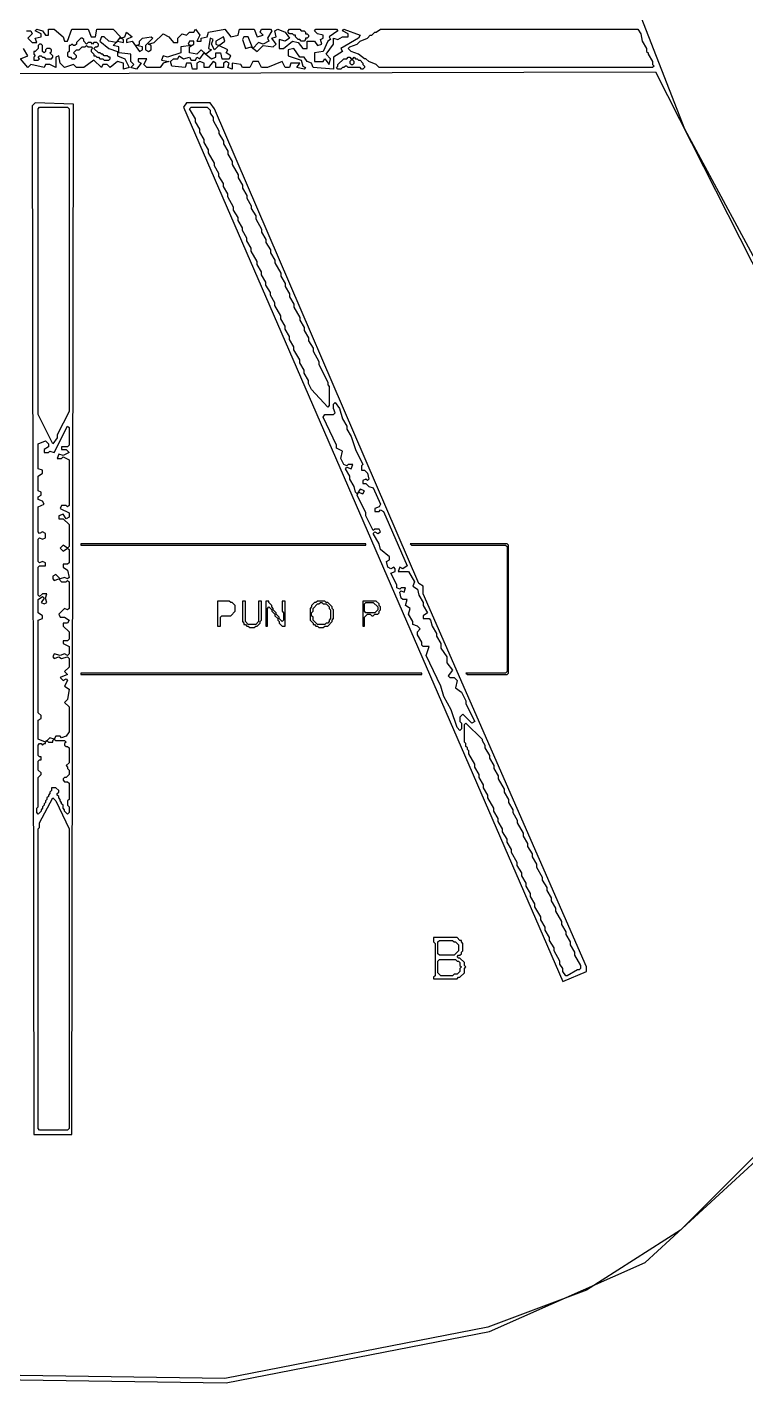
# Model space of a CAD drawing. Extents: x 17 to 323, y -435 to -5.
# Drawn here: x 96.9 to 145.8, y -203.4 to -111.2 of the extents above; entities that cross this region are included whole.
import ezdxf

# ---------------------------------------------------------------- set-up
doc = ezdxf.new("R2010")
doc.units = 0

msp = doc.modelspace()

# ---------------------------------------------------------------- linework, layer by layer
at = {"layer": 'CONTOURS'}
for p, q in [((141.6, -118.1), (137.6, -107.8)), ((96.8, -111.4), (97.1, -111.4)), ((97.2, -111.6), (96.9, -111.9)), ((97.1, -111.4), (97.2, -111.6)), ((97.4, -111.4), (97.5, -111.3)), ((97.8, -111.6), (97.4, -111.4)), ((97.5, -111.3), (97.9, -111.4)), ((97.8, -111.8), (97.8, -111.6)), ((97.9, -111.4), (98.1, -111.7)), ((98.3, -111.7), (98.3, -111.3)), ((98.3, -111.3), (98.7, -111.3)), ((98.7, -111.3), (99.3, -111.8)), ((99.6, -112.1), (99.9, -111.3)), ((99.9, -111.3), (101, -111.3)), ((101, -111.3), (101.2, -111.8)), ((101.5, -111.8), (101.6, -111.3)), ((101.6, -111.3), (102.7, -111.3)), ((102.7, -111.3), (103.2, -111.8)), ((103.5, -111.8), (103.6, -111.5)), ((103.6, -111.5), (104, -111.8)), ((105.5, -112.2), (106.1, -111.6)), ((106.1, -111.6), (106.5, -111.8)), ((107.1, -111.9), (107.4, -111.6)), ((107.4, -111.6), (107.7, -111.7)), ((107.7, -111.7), (107.9, -111.5)), ((107.9, -111.5), (108.2, -111.5)), ((108.2, -111.5), (108.3, -111.3)), ((108.3, -111.3), (108.6, -111.7)), ((109.1, -111.8), (109.2, -111.5)), ((109.2, -111.5), (110.3, -111.3)), ((110.3, -111.3), (110.7, -111.8)), ((111.2, -111.7), (111.3, -111.3)), ((111.3, -111.3), (112.3, -111.3)), ((112.3, -111.3), (112.5, -111.8)), ((112.7, -111.5), (112.8, -111.3)), ((112.9, -111.7), (112.7, -111.5)), ((112.8, -111.3), (113.4, -111.3)), ((113.5, -111.4), (113.2, -111.9)), ((113.4, -111.3), (113.5, -111.4)), ((113.7, -111.4), (113.9, -111.3)), ((113.8, -111.8), (113.7, -111.4)), ((113.9, -111.3), (114.4, -111.5)), ((114.4, -111.5), (114.7, -111.9)), ((114.6, -111.4), (114.7, -111.3)), ((114.6, -111.5), (114.6, -111.4)), ((114.7, -111.6), (114.6, -111.5)), ((114.7, -111.3), (115.4, -111.3)), ((114.9, -111.6), (114.7, -111.6)), ((115, -111.7), (114.9, -111.6)), ((115.4, -111.3), (115.5, -111.4)), ((115.5, -111.4), (115.7, -111.4)), ((115.7, -111.4), (115.8, -111.5)), ((115.8, -111.5), (115.8, -111.6)), ((115.8, -111.6), (115.9, -111.6)), ((115.9, -111.6), (116, -111.7)), ((116.4, -111.4), (116.5, -111.3)), ((116.6, -111.6), (116.4, -111.4)), ((116.5, -111.3), (117.9, -111.3)), ((117, -111.7), (116.6, -111.6)), ((118, -111.4), (117.4, -111.8)), ((117.9, -111.3), (118, -111.4)), ((118.3, -111.4), (118.4, -111.3)), ((118.7, -111.6), (118.3, -111.4)), ((118.4, -111.3), (119.5, -111.7)), ((118.7, -111.8), (118.7, -111.6)), ((120.3, -111.7), (120.5, -111.5)), ((120.5, -111.5), (120.6, -111.5)), ((120.6, -111.5), (120.9, -111.3)), ((120.9, -111.3), (138.4, -111.3)), ((138.4, -111.3), (138.6, -111.6)), ((138.6, -111.6), (138.7, -112.1)), ((96.9, -111.9), (97.2, -112.2)), ((97.2, -112.2), (97.5, -112.2)), ((97.4, -111.9), (97.8, -111.8)), ((97.5, -112.2), (97.4, -111.9)), ((97.7, -112.3), (97.6, -112.4)), ((97.6, -112.4), (97.6, -112.6)), ((97.8, -112.3), (97.7, -112.3)), ((97.9, -112.4), (97.8, -112.3)), ((97.9, -112.8), (97.9, -112.4)), ((98.1, -111.7), (98.3, -111.7)), ((99.3, -111.8), (99.4, -112.1)), ((99.4, -112.1), (99.6, -112.1)), ((99.7, -112.4), (99.7, -112.8)), ((99.8, -112.4), (99.7, -112.4)), ((99.9, -112.3), (99.8, -112.4)), ((100, -112.4), (99.9, -112.3)), ((100.1, -112.4), (100, -112.4)), ((100.2, -112.3), (100.1, -112.4)), ((100.5, -111.9), (100.2, -112.2)), ((100.2, -112.2), (100.2, -112.3)), ((100.4, -112.7), (100.6, -112.5)), ((100.6, -111.9), (100.5, -111.9)), ((100.7, -112), (100.6, -111.9)), ((100.6, -112.5), (100.8, -112.5)), ((100.7, -112.1), (100.7, -112)), ((100.9, -112.3), (100.7, -112.1)), ((100.8, -112.5), (100.9, -112.4)), ((101, -112.2), (100.9, -112.3)), ((100.9, -112.4), (101, -112.5)), ((101.2, -112.2), (101, -112.2)), ((101, -112.5), (101.2, -112.5)), ((101.2, -111.8), (101.5, -111.8)), ((101.3, -112.3), (101.2, -112.2)), ((101.2, -112.5), (101.3, -112.6)), ((101.4, -112.2), (101.3, -112.3)), ((101.6, -112.2), (101.4, -112.2)), ((101.4, -112.6), (101.5, -112.5)), ((101.5, -112.5), (101.6, -112.5)), ((101.7, -112.3), (101.6, -112.2)), ((101.6, -112.5), (101.7, -112.4)), ((101.7, -112.4), (101.7, -112.3)), ((101.9, -111.8), (101.8, -112.1)), ((101.8, -112.1), (102.4, -112.6)), ((102.1, -111.8), (101.9, -111.8)), ((102.4, -112.1), (102.1, -111.8)), ((102.9, -112.2), (102.4, -112.1)), ((102.7, -112.4), (103, -112.1)), ((103.1, -112.5), (102.7, -112.4)), ((103.2, -111.8), (102.9, -112.2)), ((103, -112.1), (103.4, -112.2)), ((103.1, -112.9), (103.1, -112.5)), ((103.2, -111.9), (103.5, -111.8)), ((103.4, -112), (103.2, -111.9)), ((103.4, -112.2), (103.4, -112)), ((104, -111.8), (103.6, -112)), ((103.6, -112), (103.6, -112.2)), ((103.6, -112.2), (104, -112.1)), ((104, -112.1), (104.5, -112.8)), ((104.3, -112.4), (104.5, -112.3)), ((104.7, -112.5), (104.3, -112.4)), ((104.5, -112.1), (104.7, -111.9)), ((104.5, -112.3), (104.5, -112.1)), ((104.7, -111.9), (105.3, -111.8)), ((104.7, -112.7), (104.7, -112.5)), ((105.4, -111.9), (104.9, -112.4)), ((104.9, -112.4), (104.9, -112.7)), ((105.1, -112.3), (105.5, -112.2)), ((105.3, -112.4), (105.1, -112.3)), ((105.3, -111.8), (105.4, -111.9)), ((105.3, -112.7), (105.3, -112.4)), ((106.5, -111.8), (106.8, -112.2)), ((106.8, -112.2), (107.1, -112.2)), ((107.1, -112.2), (107.1, -111.9)), ((108, -112.4), (107.3, -112.5)), ((107.3, -112.5), (107.3, -112.9)), ((107.9, -112.1), (107.8, -112.3)), ((107.8, -112.3), (108, -112.4)), ((108.2, -112.1), (107.9, -112.1)), ((107.9, -112.5), (108.2, -112.3)), ((107.9, -112.9), (107.9, -112.5)), ((108.2, -112.3), (108.2, -112.1)), ((108.6, -111.7), (108.4, -112.1)), ((108.4, -112.1), (108.7, -112.1)), ((108.7, -111.9), (109.1, -111.8)), ((108.7, -112.1), (108.7, -111.9)), ((109.3, -111.9), (109.2, -112.6)), ((109.5, -112), (109.3, -111.9)), ((109.4, -112.3), (109.5, -112)), ((109.6, -112.7), (109.4, -112.3)), ((109.9, -112.4), (109.6, -112.7)), ((110.2, -111.8), (109.7, -112.1)), ((109.7, -112.1), (109.7, -112.3)), ((109.7, -112.3), (109.9, -112.4)), ((109.9, -112.4), (110.3, -112.1)), ((110.5, -112.7), (109.9, -112.4)), ((110.3, -112.1), (110.2, -111.8)), ((110.7, -111.8), (111.2, -111.7)), ((111.6, -111.8), (111.5, -112)), ((111.5, -112), (111.7, -112.6)), ((111.9, -111.8), (111.6, -111.8)), ((111.7, -112.6), (112.1, -112.5)), ((112.2, -112.6), (111.9, -111.8)), ((112.1, -112.5), (112.5, -112.8)), ((112.6, -112.2), (112.2, -112.6)), ((112.5, -111.8), (112.9, -111.7)), ((112.5, -112.8), (112.9, -112.4)), ((112.9, -112.3), (112.6, -112.2)), ((113.3, -112.1), (112.9, -112.3)), ((112.9, -112.4), (113.6, -112.5)), ((113.2, -111.9), (113.3, -112.1)), ((113.5, -111.9), (113.8, -111.8)), ((113.8, -112.3), (113.5, -111.9)), ((113.6, -112.5), (113.8, -112.3)), ((114.4, -112.1), (114, -112)), ((114, -112), (114, -112.6)), ((114.3, -112.6), (114.9, -112.1)), ((114.7, -111.9), (114.4, -112.1)), ((114.9, -112.1), (115.3, -112.2)), ((115.1, -111.7), (115, -111.7)), ((115.1, -111.8), (115.1, -111.7)), ((115.3, -112), (115.1, -111.8)), ((115.4, -112), (115.3, -112)), ((115.3, -112.2), (115.6, -112.6)), ((115.5, -112.1), (115.4, -112)), ((115.7, -112.1), (115.5, -112.1)), ((115.8, -112), (115.7, -112.1)), ((115.9, -111.9), (115.8, -111.9)), ((115.8, -111.9), (115.8, -112)), ((116, -111.8), (115.9, -111.9)), ((115.9, -112.6), (115.9, -112.1)), ((115.9, -112.1), (116.4, -112.1)), ((116, -111.7), (116, -111.8)), ((116.4, -112.1), (116.6, -112.4)), ((116.6, -112.4), (116.9, -112.3)), ((116.8, -112), (117, -111.9)), ((116.9, -112.3), (116.8, -112)), ((117, -111.9), (117, -111.7)), ((117.3, -112.1), (117, -112.8)), ((117.2, -113), (117.7, -112.3)), ((117.5, -112), (117.3, -112.1)), ((117.4, -111.8), (117.5, -112)), ((117.7, -112.3), (117.7, -111.9)), ((117.7, -111.9), (118, -112)), ((118, -112), (118.3, -111.8)), ((119.4, -111.9), (118.2, -112.6)), ((118.3, -111.8), (118.7, -111.8)), ((118.7, -112.6), (118.8, -112.5)), ((118.8, -112.5), (119.3, -112.3)), ((119.3, -112.3), (119.5, -112.1)), ((119.5, -111.7), (119.4, -111.9)), ((119.5, -112.1), (120, -111.9)), ((120, -111.9), (120.2, -111.7)), ((120.2, -111.7), (120.3, -111.7)), ((138.7, -112.1), (139, -112.6)), ((96.4, -113.3), (96.9, -113.1)), ((96.9, -113.9), (96.4, -113.3)), ((96.9, -113.1), (96.6, -112.6)), ((97.3, -112.8), (97.3, -113)), ((97.4, -112.8), (97.3, -112.8)), ((97.3, -113), (97.4, -113.1)), ((97.4, -113.1), (97.3, -113.2)), ((97.3, -113.2), (97.3, -113.4)), ((97.3, -113.4), (97.6, -113.4)), ((97.6, -112.6), (97.4, -112.8)), ((97.6, -113.2), (97.7, -113.1)), ((97.7, -113.3), (97.6, -113.2)), ((97.6, -113.4), (97.7, -113.3)), ((97.7, -113.1), (97.8, -113.1)), ((97.8, -113.1), (97.9, -113.2)), ((98, -112.9), (97.9, -112.8)), ((97.9, -113.2), (98, -113.2)), ((98.1, -112.8), (98, -112.9)), ((98, -113.2), (98.1, -113.3)), ((98.2, -112.6), (98.1, -112.7)), ((98.1, -112.7), (98.1, -112.8)), ((98.1, -113.3), (98.5, -113.3)), ((98.4, -112.6), (98.2, -112.6)), ((98.5, -112.7), (98.4, -112.6)), ((98.4, -112.9), (98.5, -112.8)), ((98.6, -113.1), (98.4, -112.9)), ((98.5, -112.8), (98.5, -112.7)), ((98.5, -113.3), (98.6, -113.2)), ((98.6, -113.2), (98.6, -113.1)), ((99, -113.1), (98.8, -113.2)), ((98.8, -113.2), (98.8, -113.9)), ((99.1, -113.6), (99, -113.1)), ((99.7, -112.8), (99.6, -112.9)), ((99.6, -112.9), (99.6, -113.1)), ((99.6, -113.1), (99.7, -113.2)), ((99.7, -113.2), (99.8, -113.2)), ((99.8, -113.2), (99.9, -113.3)), ((99.9, -113.3), (100.1, -113.3)), ((100, -112.9), (100.2, -112.7)), ((100.2, -113.1), (100, -112.9)), ((100.1, -113.3), (100.2, -113.2)), ((100.2, -112.7), (100.4, -112.7)), ((100.2, -113.2), (100.2, -113.1)), ((101.4, -113.4), (100.7, -113.9)), ((101.3, -112.6), (101.2, -112.7)), ((101.2, -112.7), (101.2, -112.8)), ((101.2, -112.8), (101.4, -113)), ((101.7, -112.9), (101.4, -112.6)), ((101.4, -113), (101.4, -113.1)), ((101.4, -113.1), (101.5, -113.1)), ((101.9, -113.9), (101.4, -113.4)), ((101.5, -113.1), (101.6, -113.2)), ((101.6, -113.2), (101.7, -113.2)), ((101.8, -112.9), (101.7, -112.9)), ((101.7, -113.2), (101.8, -113.3)), ((101.9, -113), (101.8, -112.9)), ((101.8, -113.3), (102, -113.3)), ((102, -113), (101.9, -113)), ((102.1, -113.1), (102, -113)), ((102, -113.3), (102.1, -113.4)), ((102.3, -113.1), (102.1, -113.1)), ((102.1, -113.4), (102.4, -113.4)), ((102.4, -113.2), (102.3, -113.1)), ((102.4, -112.6), (103, -112.8)), ((102.5, -113.2), (102.4, -113.2)), ((102.4, -113.4), (102.5, -113.3)), ((102.5, -113.3), (102.5, -113.2)), ((103, -112.8), (103, -113.1)), ((103, -113.1), (103.5, -113.3)), ((103.9, -113), (103.1, -112.9)), ((103.5, -113.3), (103.8, -113.9)), ((103.9, -113.5), (103.9, -113)), ((105, -113.3), (104.4, -113.3)), ((104.4, -113.3), (104.4, -113.5)), ((104.5, -112.8), (104.7, -112.7)), ((104.8, -113.7), (105, -113.3)), ((104.9, -112.7), (105.1, -112.8)), ((105.1, -112.8), (105.3, -112.7)), ((106.1, -113.1), (106, -113.4)), ((106, -113.4), (106.5, -113.5)), ((106.4, -113.2), (106.1, -113.1)), ((107.3, -112.9), (106.4, -113.2)), ((106.6, -113.5), (106.8, -113.3)), ((106.8, -113.3), (107.1, -113.3)), ((107.1, -113.3), (107.2, -113.1)), ((107.2, -113.1), (107.5, -113.3)), ((107.5, -113.3), (107.9, -113.2)), ((108.4, -113), (107.9, -112.9)), ((107.9, -113.2), (108, -113.4)), ((108, -113.4), (108.3, -113.4)), ((108.3, -113.4), (108.4, -113.2)), ((108.7, -112.7), (108.4, -113)), ((108.4, -113.2), (108.6, -113.3)), ((108.6, -113.3), (108.9, -112.9)), ((109, -113), (108.7, -112.7)), ((108.9, -112.9), (109.4, -113.3)), ((109.4, -112.7), (109, -113)), ((109.2, -112.6), (109.4, -112.7)), ((109.4, -113.3), (109.7, -113.2)), ((109.7, -113.2), (109.7, -112.9)), ((109.7, -112.9), (110, -112.9)), ((110, -112.9), (110.1, -113.3)), ((110.1, -113.3), (110.6, -113.3)), ((110.4, -112.9), (110.5, -112.7)), ((110.7, -113.1), (110.4, -112.9)), ((110.6, -113.3), (110.7, -113.1)), ((114, -112.6), (114.3, -112.6)), ((115, -112.6), (114.6, -112.7)), ((114.6, -112.7), (114.6, -113.1)), ((114.6, -113.1), (115.5, -113.4)), ((115.4, -113.2), (115, -112.6)), ((115.7, -113.2), (115.4, -113.2)), ((115.5, -113.4), (115.6, -113.8)), ((115.6, -112.6), (115.9, -112.6)), ((115.9, -113.5), (115.7, -113.2)), ((117, -112.8), (116.4, -112.9)), ((116.4, -112.9), (116.4, -113.5)), ((117, -113.5), (117.1, -113.3)), ((117.1, -113.3), (117.4, -113.7)), ((117.5, -113.3), (117.2, -113)), ((117.4, -113.7), (117.5, -113.3)), ((118.3, -112.8), (117.7, -113.2)), ((117.7, -113.2), (117.7, -114)), ((118, -113.7), (118.4, -113.3)), ((118.2, -112.6), (118.3, -112.8)), ((118.4, -113.3), (118.6, -113.3)), ((118.6, -113.3), (118.7, -113.2)), ((118.9, -112.8), (118.7, -112.6)), ((118.7, -113.2), (118.8, -113.2)), ((118.8, -113.2), (118.9, -113.3)), ((118.9, -113.4), (118.8, -113.5)), ((119.4, -113), (118.9, -112.8)), ((118.9, -113.3), (118.9, -113.4)), ((119, -113.3), (119.1, -113.2)), ((119, -113.4), (119, -113.3)), ((119.1, -113.5), (119, -113.4)), ((119.1, -113.2), (119.2, -113.3)), ((119.2, -113.3), (119.3, -113.3)), ((119.3, -113.3), (119.4, -113.4)), ((119.8, -113.3), (119.4, -113)), ((119.4, -113.4), (119.5, -113.4)), ((119.5, -113.4), (119.7, -113.6)), ((119.9, -113.3), (119.8, -113.3)), ((120.1, -113.5), (119.9, -113.3)), ((139, -112.6), (139, -112.8)), ((139, -112.8), (139.1, -112.9)), ((139.1, -112.9), (139.1, -113)), ((139.1, -113), (139.4, -113.5)), ((57.2, -114.4), (139.6, -114.2)), ((97.1, -113.7), (96.9, -113.9)), ((98, -113.9), (97.1, -113.7)), ((98.1, -113.7), (98, -113.9)), ((98.4, -113.7), (98.1, -113.7)), ((98.8, -113.9), (98.4, -113.7)), ((99.4, -113.9), (99.1, -113.6)), ((100, -113.7), (99.4, -113.9)), ((100.2, -113.9), (100, -113.7)), ((100.7, -113.9), (100.2, -113.9)), ((102, -113.7), (101.9, -113.9)), ((102.3, -113.7), (102, -113.7)), ((102.5, -113.9), (102.3, -113.7)), ((103, -113.5), (102.5, -113.9)), ((103.4, -113.6), (103, -113.5)), ((103.4, -114), (103.4, -113.6)), ((103.8, -113.9), (103.4, -114)), ((104.1, -113.7), (103.9, -113.5)), ((103.9, -113.9), (104.1, -113.7)), ((104.3, -114), (103.9, -113.9)), ((104.6, -113.6), (104.3, -114)), ((104.4, -113.5), (104.6, -113.6)), ((105, -113.9), (104.8, -113.7)), ((105.9, -113.9), (105, -113.9)), ((106.1, -113.6), (105.9, -113.9)), ((106.5, -113.5), (106.1, -113.6)), ((106.7, -113.8), (106.6, -113.5)), ((107.6, -113.9), (106.7, -113.8)), ((107.7, -113.6), (107.6, -113.9)), ((108, -113.6), (107.7, -113.6)), ((108.1, -114), (108, -113.6)), ((108.4, -114), (108.1, -114)), ((108.6, -113.5), (108.4, -113.6)), ((108.4, -113.6), (108.4, -114)), ((108.9, -113.6), (108.6, -113.5)), ((108.9, -113.9), (108.9, -113.6)), ((109.2, -113.9), (108.9, -113.9)), ((109.5, -113.5), (109.2, -113.9)), ((109.7, -113.6), (109.5, -113.5)), ((109.7, -113.9), (109.7, -113.6)), ((110.2, -113.9), (109.7, -113.9)), ((110.4, -113.5), (110.2, -113.6)), ((110.2, -113.6), (110.2, -113.9)), ((110.6, -113.6), (110.4, -113.5)), ((110.5, -113.9), (110.6, -113.6)), ((110.8, -114), (110.5, -113.9)), ((111.4, -113.7), (110.8, -113.6)), ((110.8, -113.6), (110.8, -114)), ((111.5, -113.9), (111.4, -113.7)), ((112, -113.9), (111.5, -113.9)), ((112.2, -113.5), (112, -113.9)), ((112.6, -113.5), (112.2, -113.5)), ((112.8, -113.9), (112.6, -113.5)), ((113.2, -113.9), (112.8, -113.9)), ((114.2, -113.5), (113.2, -113.9)), ((114.4, -113.9), (114.2, -113.5)), ((114.7, -113.9), (114.4, -113.9)), ((114.8, -113.6), (114.7, -113.9)), ((115.4, -113.6), (114.8, -113.6)), ((115.2, -113.9), (115.4, -113.6)), ((115.7, -114), (115.2, -113.9)), ((115.6, -113.8), (115.8, -113.9)), ((115.8, -113.9), (115.7, -114)), ((116.2, -113.6), (115.9, -113.5)), ((116.3, -113.9), (116.2, -113.6)), ((117.7, -114), (116.3, -113.9)), ((116.4, -113.5), (117, -113.5)), ((117.9, -113.9), (118, -113.8)), ((118, -114), (117.9, -113.9)), ((118, -113.8), (118, -113.7)), ((118.2, -114), (118, -114)), ((118.3, -113.9), (118.2, -114)), ((118.4, -113.9), (118.3, -113.9)), ((118.5, -113.8), (118.4, -113.9)), ((118.6, -113.8), (118.5, -113.8)), ((118.7, -113.9), (118.6, -113.8)), ((119.5, -113.9), (118.7, -113.9)), ((118.8, -113.5), (118.8, -113.6)), ((118.8, -113.6), (118.9, -113.7)), ((118.9, -113.7), (119, -113.7)), ((119, -113.7), (119.1, -113.6)), ((119.1, -113.6), (119.1, -113.5)), ((119.6, -114), (119.5, -113.9)), ((119.7, -114), (119.6, -114)), ((119.7, -113.6), (119.7, -113.7)), ((119.7, -113.7), (119.8, -113.8)), ((119.8, -113.9), (119.7, -114)), ((119.8, -113.8), (119.8, -113.9)), ((120.6, -113.7), (120.1, -113.5)), ((120.8, -113.9), (120.6, -113.7)), ((139.4, -113.9), (120.8, -113.9)), ((139.4, -113.5), (139.4, -113.7)), ((139.4, -113.7), (139.5, -113.8)), ((139.5, -113.8), (139.4, -113.9)), ((139.6, -114.2), (155.4, -145.4)), ((97.4, -116.3), (97.2, -116.5)), ((97.2, -116.5), (97.3, -186.5)), ((100, -116.4), (97.4, -116.3)), ((97.6, -116.7), (97.7, -116.6)), ((97.6, -137.5), (97.6, -116.7)), ((97.7, -116.6), (99.6, -116.6)), ((99.6, -116.6), (99.7, -116.7)), ((99.7, -116.7), (99.7, -137.3)), ((99.9, -186.5), (100, -116.4)), ((107.7, -116.3), (107.5, -116.6)), ((107.5, -116.6), (133.3, -176.1)), ((109.3, -116.3), (107.7, -116.3)), ((107.9, -116.7), (108, -116.6)), ((108.3, -117.4), (107.9, -116.7)), ((108, -116.6), (109.1, -116.6)), ((109.1, -116.6), (109.3, -116.8)), ((109.6, -116.7), (109.3, -116.3)), ((109.3, -116.8), (109.3, -117)), ((109.3, -117), (109.5, -117.3)), ((123.5, -149), (109.6, -116.7)), ((108.3, -117.6), (108.3, -117.4)), ((108.6, -118.1), (108.3, -117.6)), ((109.5, -117.3), (109.5, -117.5)), ((109.5, -117.5), (109.9, -118.2)), ((108.6, -118.3), (108.6, -118.1)), ((108.9, -118.8), (108.6, -118.3)), ((108.9, -119), (108.9, -118.8)), ((109.2, -119.5), (108.9, -119)), ((109.9, -118.2), (109.9, -118.4)), ((109.9, -118.4), (110.2, -118.9)), ((110.2, -118.9), (110.2, -119.1)), ((152, -137.4), (141.6, -118.1)), ((109.2, -119.7), (109.2, -119.5)), ((109.6, -120.4), (109.2, -119.7)), ((110.2, -119.1), (110.5, -119.6)), ((110.5, -119.6), (110.5, -119.8)), ((110.5, -119.8), (110.8, -120.3)), ((109.6, -120.6), (109.6, -120.4)), ((109.9, -121.1), (109.6, -120.6)), ((110.8, -120.3), (110.8, -120.5)), ((110.8, -120.5), (111.2, -121.2)), ((109.9, -121.3), (109.9, -121.1)), ((110.2, -121.8), (109.9, -121.3)), ((111.2, -121.2), (111.2, -121.4)), ((111.2, -121.4), (111.5, -121.9)), ((110.2, -122), (110.2, -121.8)), ((110.5, -122.5), (110.2, -122)), ((110.5, -122.7), (110.5, -122.5)), ((111.5, -121.9), (111.5, -122.1)), ((111.5, -122.1), (111.8, -122.6)), ((111.8, -122.6), (111.8, -122.8)), ((110.9, -123.4), (110.5, -122.7)), ((110.9, -123.6), (110.9, -123.4)), ((111.2, -124.1), (110.9, -123.6)), ((111.8, -122.8), (112.1, -123.3)), ((112.1, -123.3), (112.1, -123.5)), ((112.1, -123.5), (112.4, -124)), ((111.2, -124.3), (111.2, -124.1)), ((111.5, -124.8), (111.2, -124.3)), ((112.4, -124), (112.4, -124.2)), ((112.4, -124.2), (112.8, -124.9)), ((111.5, -125), (111.5, -124.8)), ((111.8, -125.5), (111.5, -125)), ((112.8, -124.9), (112.8, -125.1)), ((112.8, -125.1), (113.1, -125.6)), ((111.8, -125.7), (111.8, -125.5)), ((112.1, -126.2), (111.8, -125.7)), ((112.1, -126.4), (112.1, -126.2)), ((113.1, -125.6), (113.1, -125.8)), ((113.1, -125.8), (113.4, -126.3)), ((113.4, -126.3), (113.4, -126.5)), ((112.5, -127.1), (112.1, -126.4)), ((112.5, -127.3), (112.5, -127.1)), ((112.8, -127.8), (112.5, -127.3)), ((113.4, -126.5), (113.7, -127)), ((113.7, -127), (113.7, -127.2)), ((113.7, -127.2), (114.1, -127.9)), ((112.8, -128), (112.8, -127.8)), ((113.1, -128.5), (112.8, -128)), ((114.1, -127.9), (114.1, -128.1)), ((114.1, -128.1), (114.4, -128.6)), ((113.1, -128.7), (113.1, -128.5)), ((113.4, -129.2), (113.1, -128.7)), ((114.4, -128.6), (114.4, -128.8)), ((114.4, -128.8), (114.7, -129.3)), ((113.4, -129.4), (113.4, -129.2)), ((113.7, -129.9), (113.4, -129.4)), ((113.7, -130.1), (113.7, -129.9)), ((114.7, -129.3), (114.7, -129.5)), ((114.7, -129.5), (115, -130)), ((115, -130), (115, -130.2)), ((114.1, -130.8), (113.7, -130.1)), ((114.1, -131), (114.1, -130.8)), ((115, -130.2), (115.4, -130.9)), ((115.4, -130.9), (115.4, -131.1)), ((114.4, -131.5), (114.1, -131)), ((114.4, -131.7), (114.4, -131.5)), ((114.7, -132.2), (114.4, -131.7)), ((115.4, -131.1), (115.7, -131.6)), ((115.7, -131.6), (115.7, -131.8)), ((115.7, -131.8), (116, -132.3)), ((114.7, -132.4), (114.7, -132.2)), ((115, -132.9), (114.7, -132.4)), ((116, -132.3), (116, -132.5)), ((116, -132.5), (116.3, -133)), ((115, -133.1), (115, -132.9)), ((115.4, -133.8), (115, -133.1)), ((116.3, -133), (116.3, -133.2)), ((116.3, -133.2), (116.7, -133.9)), ((115.4, -134), (115.4, -133.8)), ((115.7, -134.5), (115.4, -134)), ((115.7, -134.7), (115.7, -134.5)), ((116.7, -133.9), (116.7, -134.1)), ((116.7, -134.1), (117.3, -135.3)), ((116, -135.2), (115.7, -134.7)), ((116, -135.4), (116, -135.2)), ((116.2, -135.8), (116, -135.4)), ((117.3, -135.3), (117.3, -135.5)), ((117.3, -135.5), (117.4, -135.6)), ((117.4, -135.6), (117.4, -136.9)), ((117.3, -137), (116.2, -135.8)), ((99.7, -137.3), (98.9, -138.9)), ((117.4, -136.9), (117.3, -137)), ((117.7, -136.8), (117.8, -136.7)), ((117.7, -137.1), (117.7, -136.8)), ((117.8, -137.4), (117.7, -137.1)), ((117.7, -137.5), (117.8, -137.4)), ((117.8, -136.7), (118.1, -137.1)), ((118.1, -137.1), (118.3, -137.8)), ((98.6, -139.5), (97.6, -137.5)), ((98.7, -140.1), (99.6, -138.3)), ((99.6, -138.3), (99.7, -138.4)), ((117, -137.7), (117.1, -137.5)), ((117.9, -139.6), (117, -137.7)), ((117.1, -137.5), (117.7, -137.5)), ((118.3, -137.8), (118.6, -138.3)), ((118.6, -138.3), (118.6, -138.5)), ((98.9, -139.1), (98.6, -139.5)), ((98.9, -138.9), (98.9, -139.1)), ((99.7, -138.4), (99.7, -139.6)), ((118.6, -138.5), (118.9, -139)), ((118.9, -139), (119.2, -139.9)), ((97.6, -139.5), (98.1, -139.3)), ((97.6, -141.2), (97.6, -139.5)), ((98.3, -139.7), (98, -139.9)), ((98, -139.9), (98, -140.1)), ((98, -140.1), (98.3, -140.1)), ((98.1, -139.3), (98.3, -139.5)), ((98.3, -139.5), (98.3, -139.7)), ((98.3, -140.1), (98.4, -140)), ((98.4, -140), (98.7, -140.1)), ((99, -140.2), (98.9, -140.5)), ((99.3, -140.3), (99, -140.2)), ((99.6, -139.7), (99.2, -139.7)), ((99.2, -139.7), (99.2, -139.9)), ((99.2, -139.9), (99.5, -139.9)), ((99.7, -140.1), (99.3, -140.3)), ((99.5, -139.9), (99.7, -140.1)), ((99.7, -139.6), (99.6, -139.7)), ((117.9, -139.8), (117.9, -139.6)), ((118.3, -140), (117.9, -139.8)), ((118.2, -140.5), (118.3, -140)), ((119.2, -139.9), (119.7, -140.9)), ((98.9, -140.5), (99.2, -140.5)), ((99.2, -140.5), (99.3, -140.4)), ((99.3, -140.4), (99.7, -140.6)), ((99.7, -140.6), (99.7, -143.7)), ((118.4, -140.9), (118.2, -140.5)), ((118.6, -141), (118.4, -140.9)), ((118.5, -141.2), (118.6, -141.1)), ((118.7, -140.9), (118.6, -141)), ((118.6, -141.1), (118.9, -141.2)), ((119, -140.9), (118.7, -140.9)), ((118.9, -141.2), (119, -140.9)), ((119.7, -140.9), (119.6, -141)), ((119.6, -141), (119.6, -141.3)), ((97.9, -141.3), (97.6, -141.2)), ((97.6, -141.7), (97.9, -141.5)), ((97.6, -142.7), (97.6, -141.7)), ((97.9, -141.5), (97.9, -141.3)), ((118.8, -141.7), (118.5, -141.2)), ((118.8, -141.9), (118.8, -141.7)), ((119.1, -142.4), (118.8, -141.9)), ((119.6, -141.3), (119.8, -141.3)), ((119.9, -141.9), (119.7, -142)), ((119.7, -142), (119.7, -142.2)), ((119.8, -141.3), (120, -141.5)), ((120, -142), (119.9, -141.9)), ((120, -141.5), (120.1, -141.9)), ((120.1, -141.9), (120, -142)), ((97.8, -142.8), (97.6, -142.7)), ((97.8, -143), (97.8, -142.8)), ((119.2, -142.8), (119.1, -142.4)), ((119.3, -142.9), (119.2, -142.8)), ((119.5, -142.6), (119.3, -142.9)), ((119.3, -143), (119.4, -142.8)), ((119.4, -142.8), (119.7, -142.9)), ((119.8, -142.7), (119.5, -142.6)), ((119.7, -142.2), (119.9, -142.2)), ((119.7, -142.9), (119.8, -142.7)), ((119.9, -142.2), (120.1, -142.4)), ((120.1, -142.4), (120.4, -142.5)), ((120.4, -142.5), (120.9, -143.6)), ((97.6, -143.1), (97.8, -143)), ((97.6, -143.3), (97.6, -143.1)), ((97.9, -143.4), (97.6, -143.3)), ((97.6, -143.8), (98, -143.6)), ((97.6, -145.5), (97.6, -143.8)), ((98, -143.6), (97.9, -143.4)), ((99.2, -143.7), (99.1, -143.9)), ((99.1, -143.9), (99.7, -144.2)), ((99.5, -143.7), (99.2, -143.7)), ((99.6, -143.8), (99.5, -143.7)), ((99.7, -143.7), (99.6, -143.8)), ((119.9, -144.2), (119.3, -143)), ((120.8, -143.8), (120.5, -143.9)), ((120.5, -143.9), (120.5, -144.1)), ((120.9, -143.6), (120.8, -143.8)), ((99.3, -144.3), (99, -144.4)), ((99, -144.4), (99, -144.6)), ((99, -144.6), (99.3, -144.6)), ((99.5, -144.6), (99.3, -144.3)), ((99.3, -144.6), (99.7, -145)), ((99.7, -144.5), (99.5, -144.6)), ((99.7, -144.2), (99.7, -144.5)), ((119.9, -144.4), (119.9, -144.2)), ((120.4, -145.4), (119.9, -144.4)), ((120.5, -144.1), (120.8, -144.1)), ((120.8, -144.1), (120.9, -144)), ((120.9, -144), (121.1, -144.1)), ((121.1, -144.1), (122.7, -147.8)), ((97.7, -145.6), (97.6, -145.5)), ((97.9, -145.5), (97.7, -145.6)), ((98.1, -145.6), (97.9, -145.5)), ((98.1, -145.9), (98.1, -145.6)), ((99.7, -145), (99.7, -146.5)), ((120.5, -145.3), (120.4, -145.4)), ((120.4, -145.6), (120.5, -145.5)), ((120.8, -146.3), (120.4, -145.6)), ((120.8, -145.3), (120.5, -145.3)), ((120.5, -145.5), (120.7, -145.6)), ((120.7, -145.6), (120.9, -145.5)), ((120.9, -145.5), (120.8, -145.3)), ((97.6, -146), (97.7, -145.9)), ((97.6, -147.5), (97.6, -146)), ((97.7, -145.9), (97.9, -146)), ((97.9, -146), (98.1, -145.9)), ((99.3, -146.4), (99.1, -146.6)), ((99.1, -146.6), (99.3, -146.8)), ((99.6, -146.6), (99.3, -146.4)), ((99.3, -146.8), (99.6, -146.6)), ((99.7, -146.5), (99.6, -146.6)), ((99.6, -146.6), (99.7, -146.7)), ((100.5, -146.3), (100.5, -146.4)), ((119.9, -146.3), (100.5, -146.3)), ((100.5, -146.4), (119.9, -146.4)), ((119.9, -146.4), (119.9, -146.3)), ((120.9, -146.7), (120.8, -146.3)), ((122.9, -146.3), (123, -146.4)), ((129.5, -146.3), (122.9, -146.3)), ((123, -146.4), (129.4, -146.4)), ((129.4, -146.4), (129.5, -146.5)), ((129.6, -146.4), (129.5, -146.3)), ((129.5, -146.5), (129.5, -155)), ((129.6, -155.1), (129.6, -146.4)), ((97.7, -147.6), (97.6, -147.5)), ((97.9, -147.5), (97.7, -147.6)), ((98.1, -147.6), (97.9, -147.5)), ((98.1, -147.8), (98.1, -147.6)), ((99.7, -147.6), (99.6, -147.7)), ((99.7, -146.7), (99.7, -147.6)), ((121.5, -147.2), (120.9, -146.7)), ((121.3, -147.5), (121.5, -147.4)), ((121.4, -147.9), (121.3, -147.5)), ((121.5, -147.4), (121.5, -147.2)), ((97.6, -147.9), (97.7, -147.8)), ((97.6, -149.8), (97.6, -147.9)), ((97.7, -147.8), (98.1, -147.8)), ((98.8, -148.4), (98.6, -148.5)), ((98.6, -148.5), (98.6, -148.7)), ((99.1, -148.7), (98.8, -148.4)), ((99.6, -147.7), (99.3, -147.7)), ((99.3, -147.7), (99.3, -147.9)), ((99.3, -147.9), (99.6, -148.1)), ((99.6, -148.1), (99.7, -148.6)), ((121.6, -148), (121.4, -147.9)), ((121.8, -147.9), (121.6, -148)), ((121.6, -148.3), (121.9, -148.2)), ((122, -149.1), (121.6, -148.3)), ((121.9, -148), (121.8, -147.9)), ((121.9, -148.2), (121.9, -148)), ((122.2, -147.9), (122.1, -148.2)), ((122.1, -148.2), (122.8, -148.2)), ((122.4, -148), (122.2, -147.9)), ((122.7, -147.8), (122.4, -148)), ((122.8, -148.2), (123.2, -148.9)), ((98.6, -148.7), (98.7, -148.8)), ((98.7, -148.8), (99, -148.7)), ((99, -148.7), (99.2, -148.9)), ((99.4, -148.6), (99.1, -148.7)), ((99.2, -148.9), (99.5, -148.9)), ((99.6, -148.7), (99.4, -148.6)), ((99.5, -148.9), (99.6, -148.8)), ((99.7, -148.6), (99.6, -148.7)), ((99.6, -148.8), (99.7, -148.9)), ((99.7, -148.9), (99.7, -150.7)), ((122, -149.3), (122, -149.1)), ((122.2, -149.4), (122, -149.3)), ((122.3, -149.3), (122.2, -149.4)), ((122.6, -149.3), (122.3, -149.3)), ((122.5, -149.6), (122.6, -149.3)), ((123.2, -148.9), (123.1, -149.2)), ((123.1, -149.2), (123.4, -149.4)), ((123.4, -149.4), (123.5, -149.8)), ((123.8, -149.2), (123.5, -149)), ((123.8, -149.7), (123.8, -149.2)), ((97.7, -149.9), (97.6, -149.8)), ((97.6, -150.1), (97.9, -149.9)), ((97.6, -151), (97.6, -150.1)), ((97.9, -149.7), (97.7, -149.9)), ((98, -150), (97.8, -150.3)), ((97.8, -150.3), (98, -150.4)), ((98.2, -149.7), (97.9, -149.7)), ((97.9, -149.9), (98, -150)), ((98, -150.4), (98.2, -150.3)), ((98.1, -150), (98.2, -149.7)), ((98.2, -150.3), (98.1, -150)), ((110.6, -150.2), (109.8, -150.2)), ((109.8, -150.2), (109.8, -151.9)), ((110.7, -150.3), (110.6, -150.2)), ((110.8, -150.3), (110.7, -150.3)), ((111, -150.5), (110.8, -150.3)), ((111.5, -150.2), (111.5, -151.6)), ((111.7, -150.2), (111.5, -150.2)), ((111.7, -151.6), (111.7, -150.2)), ((112.8, -150.2), (112.6, -150.2)), ((112.6, -150.2), (112.6, -151.6)), ((112.8, -151.5), (112.8, -150.2)), ((113.1, -150.2), (113.1, -151.9)), ((113.3, -150.2), (113.1, -150.2)), ((113.3, -150.3), (113.3, -150.2)), ((113.5, -150.5), (113.3, -150.3)), ((114.4, -150.2), (114.2, -150.2)), ((114.2, -150.2), (114.2, -150.9)), ((114.4, -151.9), (114.4, -150.2)), ((116.4, -150.3), (116.2, -150.5)), ((116.5, -150.3), (116.4, -150.3)), ((116.6, -150.2), (116.5, -150.3)), ((117.1, -150.2), (116.6, -150.2)), ((116.7, -150.4), (116.8, -150.3)), ((116.8, -150.3), (116.9, -150.3)), ((116.9, -150.3), (117, -150.4)), ((117.2, -150.3), (117.1, -150.2)), ((117.3, -150.3), (117.2, -150.3)), ((117.6, -150.6), (117.3, -150.3)), ((120.6, -150.2), (119.7, -150.2)), ((119.7, -150.2), (119.7, -151.9)), ((119.8, -150.4), (119.9, -150.3)), ((119.9, -150.3), (120.4, -150.3)), ((120.4, -150.3), (120.7, -150.6)), ((120.8, -150.4), (120.6, -150.2)), ((122.2, -149.6), (122.3, -149.5)), ((122.3, -150), (122.2, -149.6)), ((122.3, -149.5), (122.5, -149.6)), ((122.4, -150.1), (122.3, -150)), ((122.7, -150.1), (122.4, -150.1)), ((122.6, -150.5), (122.7, -150.1)), ((123.5, -149.8), (123.8, -150.3)), ((134.9, -175.1), (123.8, -149.7)), ((123.8, -150.3), (123.8, -150.5)), ((97.9, -151.2), (97.6, -151)), ((97.9, -151.4), (97.9, -151.2)), ((99.4, -150.7), (99, -151.1)), ((99, -151.1), (99.1, -151.3)), ((99.6, -150.8), (99.4, -150.7)), ((99.7, -150.7), (99.6, -150.8)), ((110, -151.3), (110.1, -151.2)), ((110.1, -151.2), (110.7, -151.2)), ((110.7, -151.2), (111, -150.9)), ((111, -150.9), (111, -150.5)), ((113.2, -150.7), (113.3, -150.6)), ((113.2, -151.9), (113.2, -150.7)), ((113.3, -150.6), (113.5, -150.8)), ((113.5, -150.6), (113.5, -150.5)), ((113.6, -150.7), (113.5, -150.6)), ((113.5, -150.8), (113.5, -150.9)), ((113.5, -150.9), (113.7, -151.1)), ((113.6, -150.8), (113.6, -150.7)), ((113.8, -151), (113.6, -150.8)), ((113.7, -151.1), (113.7, -151.2)), ((113.7, -151.2), (113.9, -151.4)), ((113.8, -151.1), (113.8, -151)), ((114, -151.3), (113.8, -151.1)), ((114.2, -150.9), (114.3, -151)), ((114.3, -151), (114.3, -151.5)), ((116.2, -150.6), (116.1, -150.7)), ((116.1, -150.7), (116.1, -151.5)), ((116.2, -150.5), (116.2, -150.6)), ((116.2, -151), (116.3, -150.9)), ((116.2, -151.2), (116.2, -151)), ((116.3, -151.3), (116.2, -151.2)), ((116.3, -150.7), (116.6, -150.4)), ((116.3, -150.9), (116.3, -150.7)), ((116.6, -150.4), (116.7, -150.4)), ((117, -150.4), (117.2, -150.4)), ((117.2, -150.4), (117.4, -150.6)), ((117.4, -150.6), (117.4, -150.7)), ((117.4, -150.7), (117.5, -150.8)), ((117.5, -150.8), (117.5, -151.4)), ((117.6, -150.7), (117.6, -150.6)), ((117.7, -150.8), (117.6, -150.7)), ((117.7, -151.4), (117.7, -150.8)), ((119.8, -150.9), (119.8, -150.4)), ((119.9, -151), (119.8, -150.9)), ((119.8, -151.3), (120, -151.1)), ((120.5, -151), (119.9, -151)), ((120, -151.1), (120.2, -151.1)), ((120.2, -151.1), (120.3, -151.2)), ((120.3, -151.2), (120.4, -151.2)), ((120.4, -151.2), (120.5, -151.1)), ((120.7, -150.8), (120.5, -151)), ((120.5, -151.1), (120.7, -151.1)), ((120.7, -150.6), (120.7, -150.8)), ((120.7, -151.1), (120.8, -151)), ((120.8, -150.5), (120.8, -150.4)), ((120.9, -150.6), (120.8, -150.5)), ((120.8, -150.9), (120.9, -150.8)), ((120.8, -151), (120.8, -150.9)), ((120.9, -150.8), (120.9, -150.6)), ((122.9, -150.7), (122.6, -150.5)), ((122.8, -151.1), (122.9, -150.7)), ((123.1, -151.6), (122.8, -151.1)), ((123.8, -150.5), (124.1, -151)), ((124.1, -151), (123.8, -151.2)), ((123.8, -151.2), (123.8, -151.4)), ((97.6, -151.5), (97.9, -151.4)), ((97.6, -157.8), (97.6, -151.5)), ((99.1, -151.3), (99.4, -151.3)), ((99.6, -151.7), (99.3, -151.7)), ((99.3, -151.7), (99.3, -151.9)), ((99.3, -151.9), (99.7, -152.3)), ((99.4, -151.3), (99.7, -151.5)), ((99.7, -151.5), (99.6, -151.7)), ((109.8, -151.9), (110, -151.9)), ((110, -151.9), (110, -151.3)), ((111.5, -151.6), (111.6, -151.7)), ((111.6, -151.7), (111.6, -151.8)), ((111.6, -151.8), (111.7, -151.8)), ((111.9, -151.8), (111.7, -151.6)), ((111.7, -151.8), (111.8, -151.9)), ((111.8, -151.9), (111.9, -151.9)), ((112.4, -151.8), (111.9, -151.8)), ((111.9, -151.9), (112, -152)), ((112, -152), (112.3, -152)), ((112.3, -152), (112.4, -151.9)), ((112.6, -151.6), (112.4, -151.8)), ((112.4, -151.9), (112.5, -151.9)), ((112.5, -151.9), (112.7, -151.7)), ((112.7, -151.6), (112.8, -151.5)), ((112.7, -151.7), (112.7, -151.6)), ((113.1, -151.9), (113.2, -151.9)), ((113.9, -151.4), (113.9, -151.5)), ((113.9, -151.5), (114, -151.6)), ((114, -151.4), (114, -151.3)), ((114.2, -151.6), (114, -151.4)), ((114, -151.6), (114, -151.7)), ((114, -151.7), (114.2, -151.9)), ((114.3, -151.5), (114.2, -151.6)), ((114.2, -151.9), (114.4, -151.9)), ((116.1, -151.5), (116.3, -151.7)), ((116.3, -151.5), (116.3, -151.3)), ((116.6, -151.8), (116.3, -151.5)), ((116.3, -151.7), (116.3, -151.8)), ((116.3, -151.8), (116.4, -151.8)), ((116.4, -151.8), (116.5, -151.9)), ((116.5, -151.9), (116.6, -151.9)), ((117.1, -151.8), (116.6, -151.8)), ((116.6, -151.9), (116.7, -152)), ((116.7, -152), (117, -152)), ((117, -152), (117.1, -151.9)), ((117.2, -151.7), (117.1, -151.8)), ((117.1, -151.9), (117.3, -151.9)), ((117.3, -151.7), (117.2, -151.7)), ((117.4, -151.6), (117.3, -151.7)), ((117.3, -151.9), (117.6, -151.6)), ((117.5, -151.4), (117.4, -151.5)), ((117.4, -151.5), (117.4, -151.6)), ((117.6, -151.5), (117.7, -151.4)), ((117.6, -151.6), (117.6, -151.5)), ((119.7, -151.9), (119.8, -151.9)), ((119.8, -151.9), (119.8, -151.3)), ((123.1, -151.8), (123.1, -151.6)), ((123.4, -151.9), (123.1, -151.8)), ((123.6, -152.1), (123.4, -151.9)), ((123.4, -152.3), (123.6, -152.1)), ((123.8, -151.4), (124.2, -151.4)), ((124.2, -151.4), (124.3, -151.5)), ((124.3, -151.5), (124.4, -151.9)), ((124.4, -151.9), (124.7, -152.4)), ((99.6, -152.9), (99.3, -152.9)), ((99.3, -152.9), (99.3, -153.1)), ((99.3, -153.1), (99.7, -153.3)), ((99.7, -152.8), (99.6, -152.9)), ((99.7, -152.3), (99.7, -152.8)), ((123.4, -152.5), (123.4, -152.3)), ((123.7, -153), (123.4, -152.5)), ((123.7, -153.2), (123.7, -153)), ((124.7, -152.4), (124.7, -152.6)), ((124.7, -152.6), (125, -153.1)), ((125, -153.1), (125, -153.4)), ((98.7, -153.8), (98.6, -154)), ((98.6, -154), (98.7, -154.1)), ((99.1, -153.9), (98.7, -153.8)), ((98.7, -154.1), (99, -154)), ((99, -154), (99.2, -154.1)), ((99.4, -153.8), (99.1, -153.9)), ((99.2, -154.1), (99.6, -154)), ((99.6, -153.9), (99.4, -153.8)), ((99.7, -153.8), (99.6, -153.9)), ((99.6, -154), (99.7, -154.1)), ((99.7, -153.3), (99.7, -153.8)), ((123.8, -153.3), (123.7, -153.2)), ((124.2, -153.3), (123.8, -153.3)), ((124, -153.9), (124.2, -153.3)), ((125, -156), (124, -153.9)), ((125, -153.4), (125.4, -154)), ((125.4, -154), (125.4, -154.4)), ((99.7, -154.7), (99.4, -155)), ((99.7, -154.1), (99.7, -154.7)), ((125.4, -154.4), (125.8, -154.9)), ((125.8, -154.9), (125.5, -155.3)), ((99.6, -155.2), (99.1, -155.4)), ((99.1, -155.4), (99.3, -155.6)), ((99.3, -155.6), (99.5, -155.5)), ((99.4, -155), (99.6, -155.2)), ((99.6, -155.6), (99.4, -156)), ((99.5, -155.5), (99.6, -155.6)), ((100.5, -155.1), (100.5, -155.2)), ((123.7, -155.1), (100.5, -155.1)), ((100.5, -155.2), (123.7, -155.2)), ((123.7, -155.2), (123.7, -155.1)), ((125.5, -155.3), (125.6, -155.4)), ((125.6, -155.4), (125.9, -155.4)), ((125.9, -155.4), (126.1, -155.6)), ((126.1, -155.6), (126, -156.1)), ((129.4, -155.1), (126.7, -155.1)), ((126.7, -155.1), (126.8, -155.2)), ((126.8, -155.2), (129.5, -155.2)), ((129.5, -155), (129.4, -155.1)), ((129.5, -155.2), (129.6, -155.1)), ((99.4, -156), (99.7, -156.2)), ((99.7, -156.2), (99.6, -156.9)), ((125.2, -156.7), (125, -156)), ((125.7, -157.6), (125.2, -156.7)), ((126, -156.1), (126.4, -156.4)), ((126.4, -156.4), (126.7, -157)), ((99.6, -156.9), (99.4, -157.1)), ((99.4, -157.1), (99.7, -157.4)), ((99.7, -157.4), (99.7, -159.1)), ((126.1, -158.8), (125.7, -157.6)), ((126.7, -157), (126.7, -157.2)), ((126.7, -157.2), (127.3, -158.4)), ((97.8, -158), (97.6, -157.8)), ((97.6, -158.3), (97.8, -158.2)), ((97.6, -159.6), (97.6, -158.3)), ((97.8, -158.2), (97.8, -158)), ((126.5, -157.9), (126.3, -158.1)), ((126.3, -158.1), (126.3, -158.4)), ((126.3, -158.4), (126.4, -158.5)), ((126.4, -158.5), (126.4, -158.9)), ((127.1, -158.5), (126.5, -157.9)), ((126.6, -158.6), (126.7, -158.5)), ((126.6, -159.8), (126.6, -158.6)), ((126.7, -158.5), (127.8, -159.6)), ((127.3, -158.4), (127.1, -158.5)), ((98.4, -159.5), (98.1, -159.8)), ((98.7, -159.6), (98.4, -159.5)), ((98.8, -159.4), (98.7, -159.6)), ((99.1, -159.4), (98.8, -159.4)), ((99.2, -159.5), (99.1, -159.4)), ((99.5, -159.4), (99.2, -159.5)), ((99.7, -159.1), (99.5, -159.4)), ((126.3, -159), (126.1, -158.8)), ((126.4, -158.9), (126.3, -159)), ((98.1, -159.8), (97.6, -159.6)), ((97.6, -160), (97.7, -159.9)), ((97.6, -160.7), (97.6, -160)), ((97.7, -159.9), (97.8, -159.9)), ((97.8, -159.9), (97.9, -160)), ((97.9, -160), (98, -159.9)), ((98, -159.9), (98.1, -159.9)), ((98.1, -159.8), (98.2, -159.7)), ((98.1, -159.9), (98.1, -159.8)), ((98.2, -159.7), (98.3, -159.8)), ((98.3, -159.8), (98.6, -159.8)), ((98.6, -159.7), (98.7, -159.6)), ((98.6, -159.8), (98.6, -159.7)), ((98.7, -159.6), (98.8, -159.7)), ((98.8, -159.7), (99.4, -159.7)), ((99.4, -159.7), (99.5, -159.8)), ((99.5, -159.8), (99.4, -159.9)), ((99.4, -159.9), (99.4, -160)), ((99.4, -160), (99.5, -160.1)), ((99.5, -160.1), (99.6, -160.1)), ((99.6, -160.1), (99.7, -160.2)), ((99.7, -160.2), (99.7, -161.2)), ((126.7, -159.9), (126.6, -159.8)), ((126.7, -160.1), (126.7, -159.9)), ((126.8, -160.2), (126.7, -160.1)), ((126.8, -160.3), (126.8, -160.2)), ((126.9, -160.4), (126.8, -160.3)), ((126.9, -160.6), (126.9, -160.4)), ((127.8, -159.6), (127.8, -159.7)), ((127.8, -159.7), (128, -160)), ((128, -160), (128, -160.2)), ((128, -160.2), (128.3, -160.7)), ((97.7, -160.8), (97.6, -160.7)), ((97.6, -161.1), (97.7, -161)), ((97.6, -161.7), (97.6, -161.1)), ((97.8, -160.8), (97.7, -160.8)), ((97.7, -161), (97.8, -161)), ((97.8, -161), (97.8, -160.8)), ((99.7, -161.2), (99.5, -161.4)), ((99.5, -161.4), (99.6, -161.5)), ((127.3, -161.3), (126.9, -160.6)), ((127.3, -161.5), (127.3, -161.3)), ((128.3, -160.7), (128.3, -160.9)), ((128.3, -160.9), (128.6, -161.4)), ((128.6, -161.4), (128.6, -161.6)), ((97.8, -161.9), (97.6, -161.7)), ((97.6, -162.2), (97.8, -162)), ((97.6, -164.2), (97.6, -162.2)), ((97.8, -162), (97.8, -161.9)), ((99.4, -162.2), (99.3, -162.3)), ((99.3, -162.3), (99.3, -162.4)), ((99.5, -162.2), (99.4, -162.2)), ((99.7, -162), (99.5, -162.2)), ((99.6, -161.5), (99.6, -161.6)), ((99.6, -161.6), (99.7, -161.7)), ((99.7, -161.7), (99.7, -162)), ((127.6, -162), (127.3, -161.5)), ((127.6, -162.2), (127.6, -162)), ((127.9, -162.7), (127.6, -162.2)), ((128.6, -161.6), (128.9, -162.1)), ((128.9, -162.1), (128.9, -162.3)), ((128.9, -162.3), (129.3, -163)), ((98.5, -163.1), (98.4, -163.2)), ((98.4, -163.2), (98.4, -163.3)), ((98.8, -162.9), (98.5, -162.9)), ((98.5, -162.9), (98.5, -163.1)), ((99, -163.1), (98.8, -162.9)), ((98.9, -163.3), (99, -163.2)), ((99, -163.2), (99, -163.1)), ((99.3, -162.4), (99.4, -162.5)), ((99.4, -162.5), (99.6, -162.5)), ((99.6, -162.5), (99.7, -162.6)), ((99.7, -162.6), (99.7, -163.7)), ((127.9, -162.9), (127.9, -162.7)), ((128.2, -163.4), (127.9, -162.9)), ((129.3, -163), (129.3, -163.2)), ((129.3, -163.2), (129.6, -163.7)), ((97.5, -164.3), (97.6, -164.2)), ((97.7, -165.3), (98.6, -163.6)), ((98, -164.1), (97.9, -164.2)), ((97.9, -164.2), (97.9, -164.3)), ((98.1, -163.9), (98, -164)), ((98, -164), (98, -164.1)), ((98.2, -163.7), (98.1, -163.8)), ((98.1, -163.8), (98.1, -163.9)), ((98.3, -163.5), (98.2, -163.6)), ((98.2, -163.6), (98.2, -163.7)), ((98.4, -163.3), (98.3, -163.4)), ((98.3, -163.4), (98.3, -163.5)), ((98.6, -163.6), (98.8, -163.8)), ((98.8, -163.8), (99.7, -165.7)), ((98.9, -163.4), (98.9, -163.3)), ((99, -163.5), (98.9, -163.4)), ((99, -163.6), (99, -163.5)), ((99.1, -163.7), (99, -163.6)), ((99.1, -163.8), (99.1, -163.7)), ((99.2, -163.9), (99.1, -163.8)), ((99.2, -164), (99.2, -163.9)), ((99.3, -164.1), (99.2, -164)), ((99.3, -164.3), (99.3, -164.1)), ((99.7, -163.7), (99.6, -163.8)), ((99.6, -163.8), (99.6, -164.1)), ((99.6, -164.1), (99.7, -164.2)), ((99.7, -164.2), (99.7, -164.6)), ((128.2, -163.6), (128.2, -163.4)), ((128.6, -164.3), (128.2, -163.6)), ((129.6, -163.7), (129.6, -163.9)), ((129.6, -163.9), (129.9, -164.4)), ((97.5, -164.6), (97.5, -164.3)), ((97.6, -164.7), (97.5, -164.6)), ((97.8, -164.5), (97.6, -164.7)), ((97.9, -164.3), (97.8, -164.4)), ((97.8, -164.4), (97.8, -164.5)), ((99.4, -164.4), (99.3, -164.3)), ((99.4, -164.5), (99.4, -164.4)), ((99.6, -164.7), (99.4, -164.5)), ((99.7, -164.6), (99.6, -164.7)), ((128.6, -164.5), (128.6, -164.3)), ((128.9, -165), (128.6, -164.5)), ((128.9, -165.2), (128.9, -165)), ((129.9, -164.4), (129.9, -164.6)), ((129.9, -164.6), (130.2, -165.1)), ((130.2, -165.1), (130.2, -165.3)), ((97.6, -165.7), (97.7, -165.6)), ((97.6, -186.1), (97.6, -165.7)), ((97.7, -165.6), (97.7, -165.3)), ((99.7, -165.7), (99.7, -186.1)), ((129.2, -165.7), (128.9, -165.2)), ((129.2, -165.9), (129.2, -165.7)), ((129.5, -166.4), (129.2, -165.9)), ((130.2, -165.3), (130.6, -166)), ((130.6, -166), (130.6, -166.2)), ((129.5, -166.6), (129.5, -166.4)), ((129.8, -167.1), (129.5, -166.6)), ((130.6, -166.2), (130.9, -166.7)), ((130.9, -166.7), (130.9, -166.9)), ((130.9, -166.9), (131.2, -167.4)), ((129.8, -167.3), (129.8, -167.1)), ((130.2, -168), (129.8, -167.3)), ((131.2, -167.4), (131.2, -167.6)), ((131.2, -167.6), (131.5, -168.1)), ((130.2, -168.2), (130.2, -168)), ((130.5, -168.7), (130.2, -168.2)), ((130.5, -168.9), (130.5, -168.7)), ((131.5, -168.1), (131.5, -168.3)), ((131.5, -168.3), (131.9, -169)), ((130.8, -169.4), (130.5, -168.9)), ((130.8, -169.6), (130.8, -169.4)), ((131.1, -170.1), (130.8, -169.6)), ((131.9, -169), (131.9, -169.2)), ((131.9, -169.2), (132.2, -169.7)), ((132.2, -169.7), (132.2, -169.9)), ((131.1, -170.3), (131.1, -170.1)), ((131.4, -170.8), (131.1, -170.3)), ((132.2, -169.9), (132.5, -170.4)), ((132.5, -170.4), (132.5, -170.6)), ((132.5, -170.6), (132.8, -171.1)), ((131.4, -171), (131.4, -170.8)), ((131.8, -171.7), (131.4, -171)), ((132.8, -171.1), (132.8, -171.3)), ((132.8, -171.3), (133.2, -172)), ((131.8, -171.9), (131.8, -171.7)), ((132.1, -172.4), (131.8, -171.9)), ((132.1, -172.6), (132.1, -172.4)), ((133.2, -172), (133.2, -172.2)), ((133.2, -172.2), (133.5, -172.7)), ((124.5, -173.1), (124.5, -173.4)), ((126.1, -173.1), (124.5, -173.1)), ((124.5, -173.4), (124.6, -173.5)), ((124.8, -173.4), (124.9, -173.3)), ((124.8, -174.2), (124.8, -173.4)), ((124.9, -173.3), (125.8, -173.3)), ((125.8, -173.3), (125.9, -173.4)), ((125.9, -173.4), (126, -173.4)), ((126, -173.4), (126.2, -173.6)), ((126.3, -173.3), (126.1, -173.1)), ((126.4, -173.3), (126.3, -173.3)), ((126.4, -173.4), (126.4, -173.3)), ((126.5, -173.5), (126.4, -173.4)), ((132.4, -173.1), (132.1, -172.6)), ((132.4, -173.3), (132.4, -173.1)), ((132.7, -173.8), (132.4, -173.3)), ((133.5, -172.7), (133.5, -172.9)), ((133.5, -172.9), (133.8, -173.4)), ((133.8, -173.4), (133.8, -173.6)), ((124.6, -173.5), (124.6, -175.7)), ((124.9, -174.3), (124.8, -174.2)), ((125.9, -174.3), (124.9, -174.3)), ((126.2, -174), (125.9, -174.3)), ((126.1, -174.4), (126.2, -174.3)), ((126.2, -173.6), (126.2, -174)), ((126.2, -174.3), (126.3, -174.3)), ((126.3, -174.3), (126.4, -174.2)), ((126.4, -174.1), (126.5, -174)), ((126.4, -174.2), (126.4, -174.1)), ((126.5, -174), (126.5, -173.5)), ((132.7, -174), (132.7, -173.8)), ((133.1, -174.7), (132.7, -174)), ((133.8, -173.6), (134.1, -174.1)), ((134.1, -174.1), (134.1, -174.3)), ((134.1, -174.3), (134.5, -175)), ((124.8, -174.7), (124.9, -174.6)), ((124.8, -175.5), (124.8, -174.7)), ((124.9, -174.6), (126, -174.6)), ((126, -174.6), (126.1, -174.7)), ((126.2, -174.5), (126.1, -174.4)), ((126.1, -174.7), (126.2, -174.7)), ((126.3, -174.5), (126.2, -174.5)), ((126.2, -174.7), (126.3, -174.8)), ((126.6, -174.8), (126.3, -174.5)), ((126.3, -174.8), (126.3, -175)), ((126.3, -175), (126.4, -175.1)), ((126.4, -175.1), (126.3, -175.2)), ((126.3, -175.2), (126.3, -175.4)), ((126.6, -175), (126.6, -174.8)), ((126.7, -175.1), (126.6, -175)), ((126.6, -175.2), (126.7, -175.1)), ((126.6, -175.5), (126.6, -175.2)), ((133.1, -174.9), (133.1, -174.7)), ((133.3, -175.2), (133.1, -174.9)), ((133.3, -175.4), (133.3, -175.2)), ((134.5, -175.2), (134.4, -175.3)), ((134.5, -175), (134.5, -175.2)), ((134.9, -175.4), (134.9, -175.1)), ((124.6, -175.7), (124.5, -175.8)), ((124.5, -175.8), (124.5, -175.9)), ((124.5, -175.9), (126.1, -175.9)), ((125, -175.7), (124.8, -175.5)), ((125.8, -175.7), (125, -175.7)), ((125.9, -175.6), (125.8, -175.7)), ((126.1, -175.6), (125.9, -175.6)), ((126.3, -175.4), (126.1, -175.6)), ((126.1, -175.9), (126.2, -175.8)), ((126.2, -175.8), (126.3, -175.8)), ((126.3, -175.8), (126.6, -175.5)), ((133.5, -175.7), (133.3, -175.4)), ((133.3, -176.1), (134.9, -175.4)), ((133.6, -175.7), (133.5, -175.7)), ((134.3, -175.3), (133.6, -175.7)), ((134.4, -175.3), (134.3, -175.3)), ((97.7, -186.2), (97.6, -186.1)), ((99.6, -186.2), (97.7, -186.2)), ((99.7, -186.1), (99.6, -186.2)), ((97.3, -186.5), (99.9, -186.5)), ((147.1, -187.2), (141.3, -193)), ((138.9, -195.2), (147.3, -187.5)), ((141.3, -193), (134.9, -197.1)), ((128.3, -199.9), (138.9, -195.2)), ((134.9, -197.1), (128.2, -199.6)), ((128.2, -199.6), (110.3, -203.1)), ((110.4, -203.4), (128.3, -199.9)), ((110.3, -203.1), (83.1, -202.7)), ((83, -203), (110.4, -203.4))]:
    msp.add_line(p, q, dxfattribs=at)

doc.saveas('drawing.dxf')
